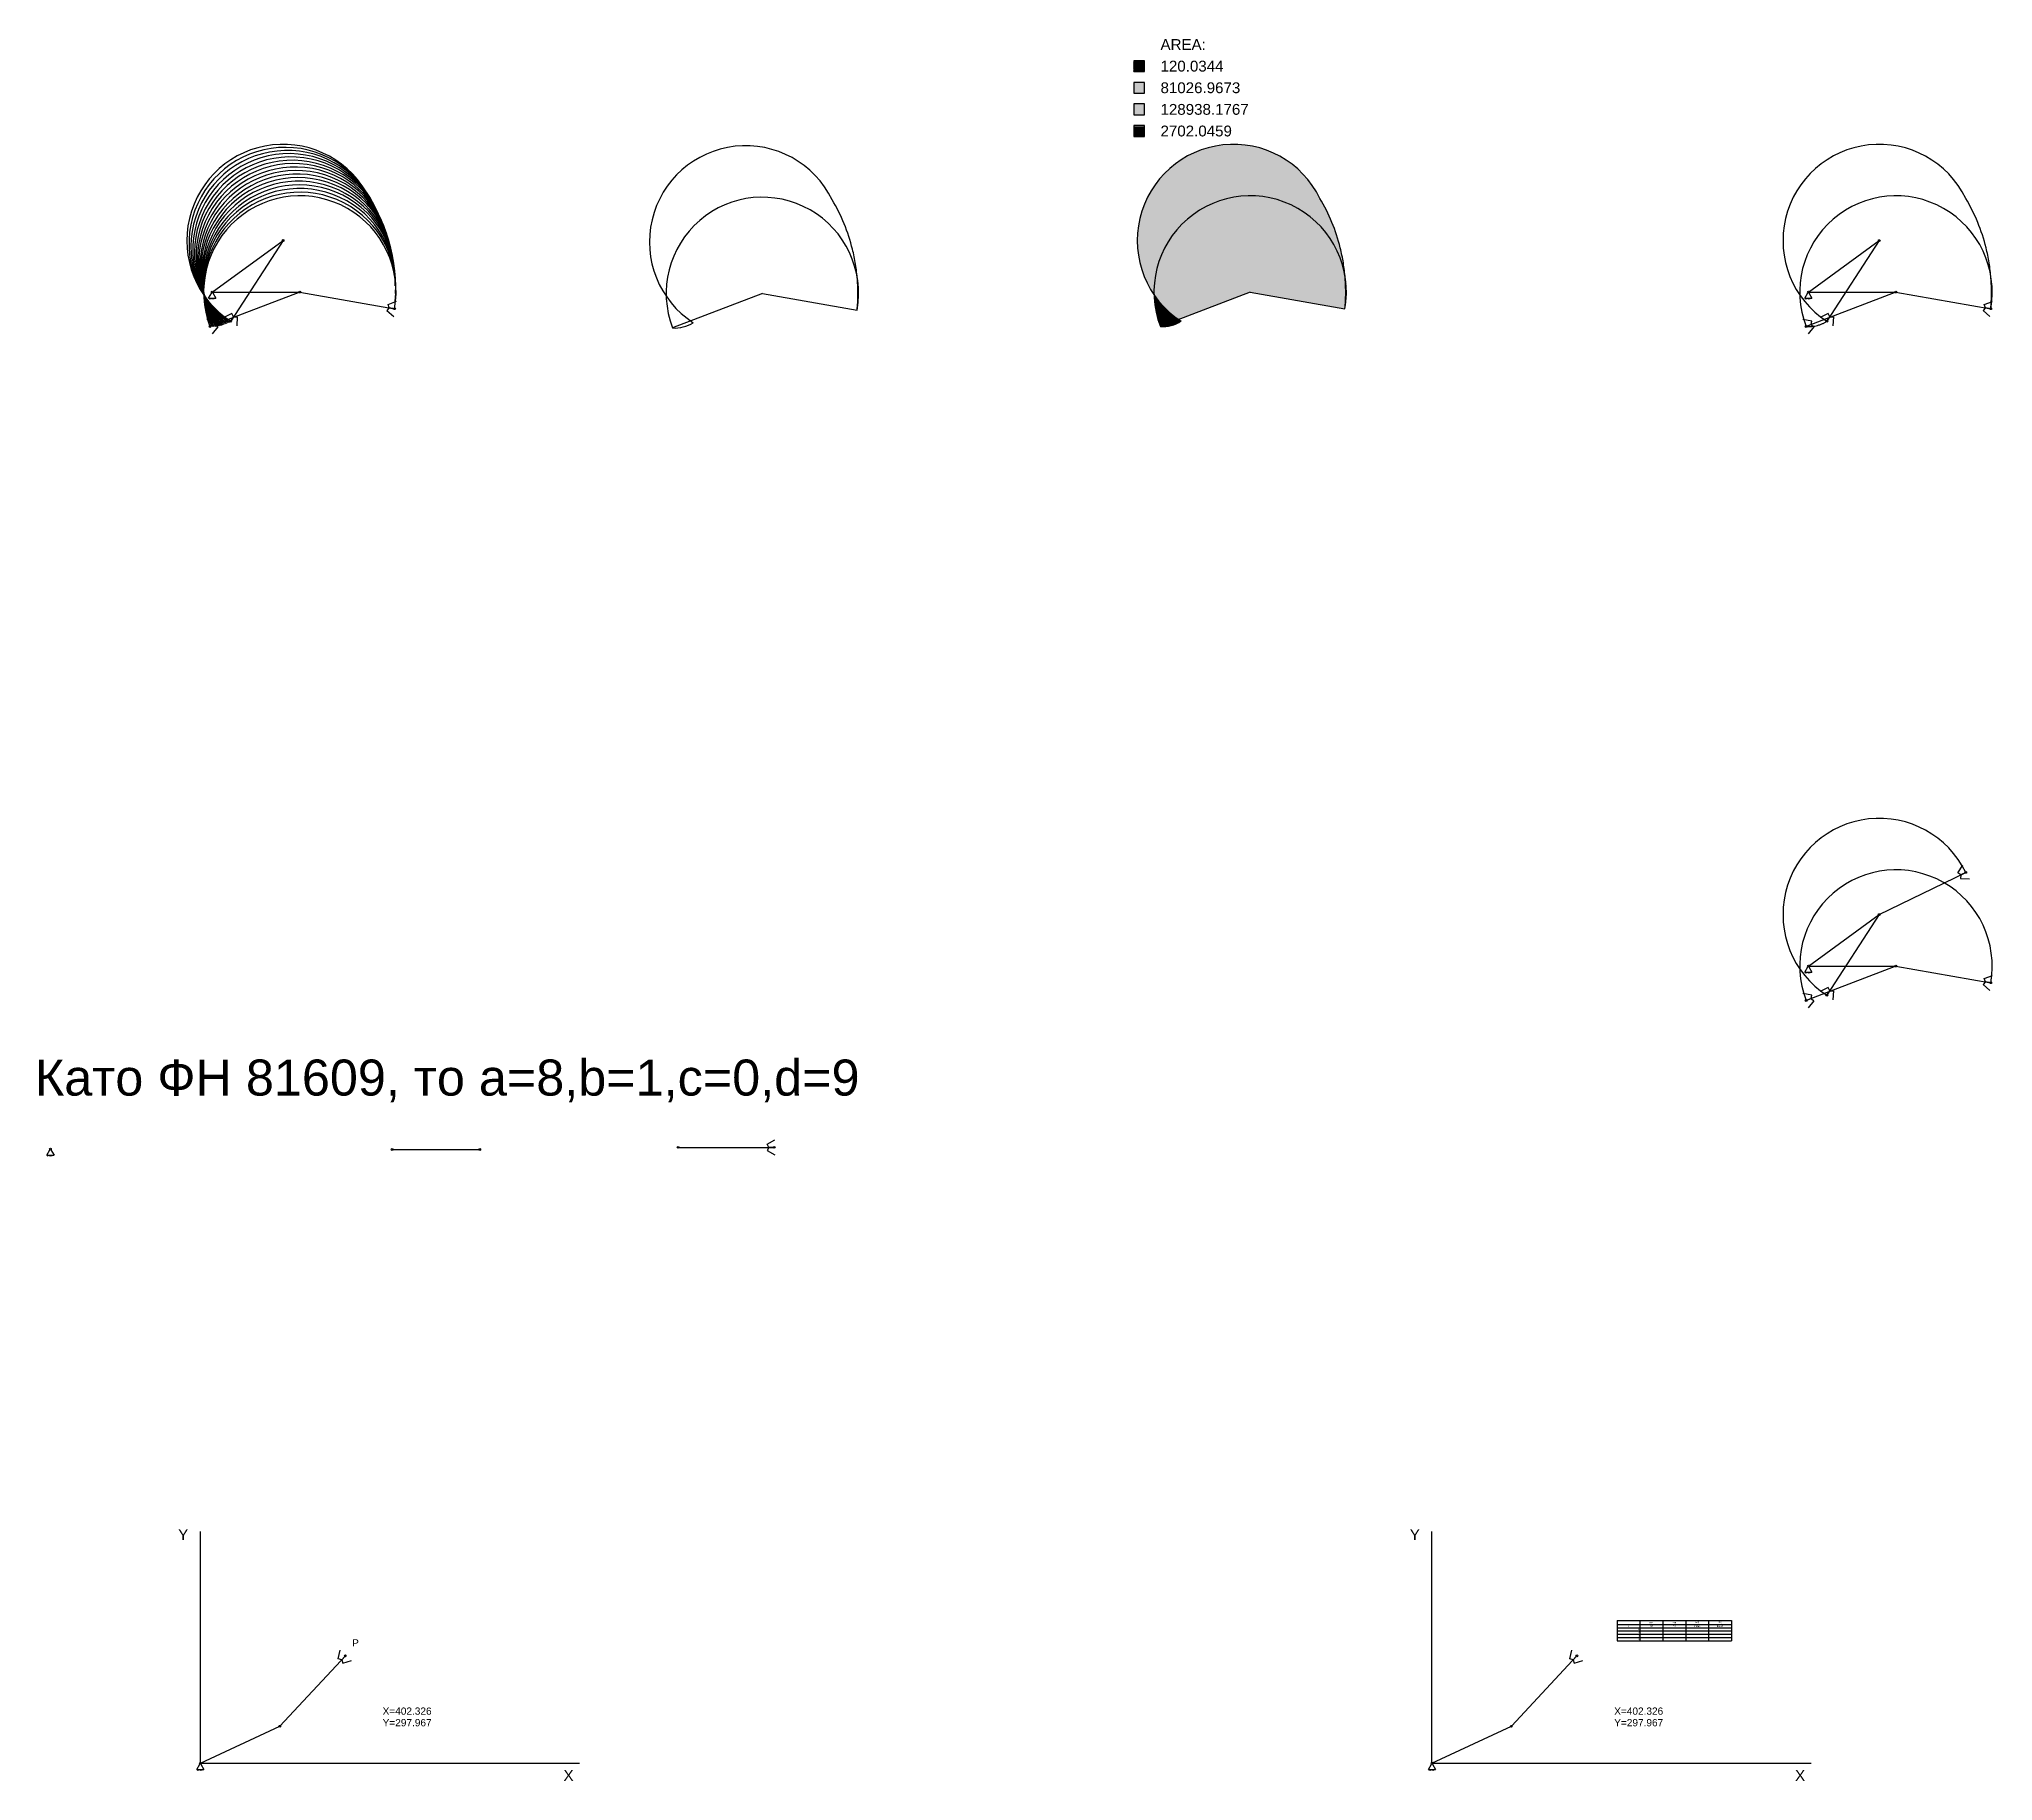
# Model space of a CAD drawing. Header units: millimetres. Extents: x 875 to 10533, y 576 to 5409.
# Drawn here: x 875 to 6297, y 576 to 5409 of the extents above; entities that cross this region are included whole.
import ezdxf

# ---------------------------------------------------------------- set-up
doc = ezdxf.new("R2010")
doc.units = ezdxf.units.MM
doc.styles.get("Standard").update_dxf_attribs({"font": 'arial.ttf'})

# ---------------------------------------------------------------- blocks, each defined once
blk = doc.blocks.new('Block1')
for p, q in [((-10, -17.3), (-1.3, -2.2)), ((-10, -17.3), (10, -17.3)), ((-8.8, -20.1), (-6, -17.3)), ((-4.8, -20.1), (-2, -17.3)), ((-0.8, -20.1), (2, -17.3)), ((1.3, -2.2), (10, -17.3)), ((3.2, -20.1), (6, -17.3))]:
    blk.add_line(p, q)
blk.add_circle((0, 0), 2.5)
blk = doc.blocks.new('Block2')
blk.add_line((0, 0), (243, 0))
for centre in [(0, 0), (243, 0)]:
    blk.add_circle(centre, 2.5)
blk = doc.blocks.new('Block3')
for p, q in [((0, 0), (267, 0)), ((247, 8.7), (268.7, 21.2)), ((252, 0), (247, 8.7)), ((252, 0), (247, -8.7)), ((267, 0), (252, 0)), ((247, -8.7), (268.7, -21.2))]:
    blk.add_line(p, q)
for centre in [(0, 0), (267, 0)]:
    blk.add_circle(centre, 2.5)
blk = doc.blocks.new('*U7')
blk.add_arc((0, -85.7), 267, 350, 201)
blk = doc.blocks.new('*U8')
at = {"color": 0, "linetype": 'ByBlock', "lineweight": -2, "transparency": 16777216}
for p, rotation in [((5931.2, 4919.2), 35.99999999999822), ((5940, 4912.9), 33.59999999999825), ((5948.5, 4906.2), 31.19999999999842), ((5956.7, 4899.2), 28.79999999999874), ((5964.6, 4891.8), 26.39999999999877), ((5972.1, 4884.1), 23.99999999999867), ((5979.4, 4876.2), 21.5999999999987), ((5986.3, 4867.9), 19.19999999999889), ((5992.9, 4859.3), 16.79999999999919), ((5999.1, 4850.5), 14.39999999999925), ((6004.9, 4841.4), 11.99999999999953), ((6010.3, 4832), 9.599999999999868), ((6015.3, 4822.5), 7.199999999999929), ((6020, 4812.7), 4.799999999999827), ((6024.2, 4802.8), 2.399999999999955)]:
    blk.add_blockref('*U7', p, dxfattribs=dict(at, rotation=rotation))
blk.add_blockref('*U7', (6028, 4792.7), dxfattribs=at)
blk = doc.blocks.new('*T12')
at = {"color": 0, "linetype": 'ByBlock', "lineweight": -2, "transparency": 16777216}
for p, q in [((0, 0), (317.5, 0)), ((0, 0), (0, -56)), ((63.5, 0), (63.5, -56)), ((127, 0), (127, -56)), ((190.5, 0), (190.5, -56)), ((254, 0), (254, -56)), ((317.5, 0), (317.5, -56)), ((0, -11), (317.5, -11)), ((0, -20), (317.5, -20)), ((0, -29), (317.5, -29)), ((0, -38), (317.5, -38)), ((0, -47), (317.5, -47)), ((0, -56), (317.5, -56))]:
    blk.add_line(p, q, dxfattribs=at)
at = {"color": 0, "transparency": 16777216, "char_height": 4.5, "width": 60.5}
for s, insert, attachment_point in [('P', (31.75, -15.5), 5), ('-', (31.75, -5.5), 5), ('4', (62, -48.5), 3), ('3', (62, -39.5), 3), ('2', (62, -30.5), 3), ('1', (62, -21.5), 3), ('mm', (95.25, -5.5), 5), ('Xp', (95.25, -15.5), 5), ('mm', (158.75, -5.5), 5), ('Yp', (158.75, -15.5), 5), ('theta1', (222.25, -15.5), 5), ('deg', (222.25, -5.5), 5), ('theta2', (285.75, -15.5), 5), ('deg', (285.75, -5.5), 5)]:
    blk.add_mtext(s, dxfattribs=dict(at, insert=insert, attachment_point=attachment_point))

msp = doc.modelspace()

# ---------------------------------------------------------------- hatches: boundary and pattern name
h = msp.add_hatch()
h.set_pattern_fill('NET3', color=256)
h.paths.add_polyline_path([(4498.9, 4753.4, -0.003804), (4499.6, 4745.7, -0.020947), (4501.1, 4703.2, -0.020947), (4498.9, 4660.7, 0.087489)])
h.paths.add_polyline_path([(3942.8, 5348.9), (3912.8, 5348.9), (3912.8, 5318.9), (3942.8, 5318.9)])
h = msp.add_hatch()
h.set_pattern_fill('ANGLE', color=256)
h.set_pattern_definition([(0, (0, 0), (0, 6.985), [5.08, -1.905]), (90, (0, 0), (-6.985, 4e-16), [5.08, -1.905])])
h.paths.add_polyline_path([(3969.1, 4699.3, -0.929792), (4498.9, 4753.4, 0.017142), (4494.6, 4788, 0.020947), (4486.1, 4829.7, 0.073435), (4429.6, 4966.9, 1.075509)])
h.paths.add_polyline_path([(3942.8, 5288.9), (3912.8, 5288.9), (3912.8, 5258.9), (3942.8, 5258.9)])
h = msp.add_hatch()
h.set_pattern_fill('MUDST', color=256)
h.paths.add_polyline_path([(4499.6, 4745.7, 0.003804), (4498.9, 4753.4, 0.929792), (3969.1, 4699.3, 0.091183), (4037.1, 4630.7), (4236, 4707.1), (4498.9, 4660.7, 0.020947), (4501.1, 4703.2, 0.020947)])
h.paths.add_polyline_path([(3942.8, 5228.9), (3912.8, 5228.9), (3912.8, 5198.9), (3942.8, 5198.9)])
h = msp.add_hatch()
h.set_pattern_fill('LINE', color=256)
h.paths.add_polyline_path([(3969.1, 4699.3, 0.084562), (3986.7, 4611.4), (4037.1, 4630.7, -0.091183)])
h.paths.add_polyline_path([(4037.1, 4630.7), (3986.7, 4611.4, 0.158384), (4044.2, 4626, -0.007967)])
h.paths.add_polyline_path([(3942.8, 5168.9), (3912.8, 5168.9), (3912.8, 5138.9), (3942.8, 5138.9)])

# ---------------------------------------------------------------- linework, layer by layer
for p, q in [((5785, 4707.1), (5981.6, 4849.9)), ((5981.6, 4849.9), (5836.2, 4626)), ((2882.4, 4703.2), (2633.2, 4607.5)), ((2882.4, 4703.2), (3145.4, 4656.8)), ((4236, 4707.1), (3986.7, 4611.4)), ((4236, 4707.1), (4498.9, 4660.7)), ((5775, 4689.7), (5783.7, 4704.9)), ((5775, 4689.7), (5795, 4689.7)), ((5776.2, 4686.9), (5779, 4689.7)), ((6028, 4707.1), (5778.7, 4611.4)), ((5780.2, 4686.9), (5783, 4689.7)), ((5784.2, 4686.9), (5787, 4689.7)), ((5785, 4707.1), (6028, 4707.1)), ((5786.2, 4704.9), (5795, 4689.7)), ((5788.2, 4686.9), (5791, 4689.7)), ((6028, 4707.1), (6290.9, 4660.7)), ((6276.2, 4663.3), (6269.7, 4655.6)), ((6272.7, 4672.7), (6296.2, 4681.2)), ((6276.2, 4663.3), (6272.7, 4672.7)), ((6290.9, 4660.7), (6276.2, 4663.3)), ((5794.3, 4626.6), (5769.6, 4630.5)), ((5778.7, 4611.4), (5792.7, 4616.7)), ((5800.5, 4610.5), (5784.8, 4591)), ((5792.7, 4616.7), (5794.3, 4626.6)), ((5792.7, 4616.7), (5800.5, 4610.5)), ((5839.8, 4647.5), (5817.5, 4636.1)), ((5836.2, 4626), (5844.3, 4638.5)), ((5844.3, 4638.5), (5839.8, 4647.5)), ((5844.3, 4638.5), (5854.3, 4638)), ((5854.3, 4638), (5853, 4613.1)), ((6269.7, 4655.6), (6288.9, 4639.6)), ((1322.8, 625.1), (1322.8, 1267.8)), ((4740.5, 625.1), (4740.5, 1267.8)), ((1322.8, 625.1), (2375, 625.1)), ((4740.5, 625.1), (5792.7, 625.1))]:
    msp.add_line(p, q)
for points in [[(3912.8, 5318.9), (3942.8, 5318.9), (3942.8, 5348.9), (3912.8, 5348.9)], [(3912.8, 5258.9), (3942.8, 5258.9), (3942.8, 5288.9), (3912.8, 5288.9)], [(3912.8, 5198.9), (3942.8, 5198.9), (3942.8, 5228.9), (3912.8, 5228.9)], [(3912.8, 5138.9), (3942.8, 5138.9), (3942.8, 5168.9), (3912.8, 5168.9)]]:
    msp.add_lwpolyline(points, close=True)
for points in [[(3145.4, 4656.8, 0.020947), (3147.5, 4699.3, 0.020947), (3146, 4741.9, 0.020947), (3141, 4784.1, 0.020947), (3132.5, 4825.8, 0.073435), (3076, 4963.1, 1.315067), (2690.6, 4622.1)], [(4498.9, 4660.7, 0.020947), (4501.1, 4703.2, 0.020947), (4499.6, 4745.7, 0.020947), (4494.6, 4788, 0.020947), (4486.1, 4829.7, 0.073435), (4429.6, 4966.9, 1.315067), (4044.2, 4626)]]:
    msp.add_lwpolyline(points, format="xyb")
for centre in [(5981.6, 4849.9), (5981.6, 4849.9), (5785, 4707.1), (5785, 4707.1), (5785, 4707.1), (6028, 4707.1), (6028, 4707.1), (6028, 4707.1), (6290.9, 4660.7), (5778.7, 4611.4), (5836.2, 4626)]:
    msp.add_circle(centre, 2.5)
for centre, radius, start, end in [((5981.6, 4849.9), 267, 26, 237), ((2882.4, 4703.2), 267, 350, 201), ((4236, 4707.1), 267, 350, 201), ((6028, 4707.1), 267, 350, 201), ((5785, 4707.1), 508.1, 13.9641, 30.7641), ((5785, 4707.1), 508.1, 9.1641, 13.9641), ((5785, 4707.1), 508.1, 4.3641, 9.1641), ((5785, 4707.1), 508.1, 359.5641, 4.3641), ((5785, 4707.1), 508.1, 354.7641, 359.5641), ((2639.4, 4703.2), 95.9, 266.2533, 302.2533), ((3993, 4707.1), 95.9, 266.2533, 302.2533), ((5785, 4707.1), 95.9, 266.2533, 273.4533), ((5785, 4707.1), 95.9, 273.4533, 278.2533), ((5785, 4707.1), 95.9, 278.2533, 283.0533), ((5785, 4707.1), 95.9, 283.0533, 287.8533), ((5785, 4707.1), 95.9, 287.8533, 292.6533), ((5785, 4707.1), 95.9, 292.6533, 297.4533), ((5785, 4707.1), 95.9, 297.4533, 302.2533), ((5981.6, 2979.8), 267, 26, 237), ((6028, 2837), 267, 350, 201)]:
    msp.add_arc(centre, radius, start, end)

# ---------------------------------------------------------------- block references
for name, p in [('*U8', (-4429.2, 0)), ('Block1', (1355.8, 4707.1)), ('Block2', (1355.8, 4707.1)), ('Block1', (5785, 2837)), ('Block2', (5785, 2837)), ('Block1', (906.7, 2329.4)), ('Block3', (2648.5, 2334)), ('Block2', (1855.1, 2328)), ('*T12', (5254.1, 1021.2)), ('Block1', (1322.8, 625.1)), ('Block1', (4740.5, 625.1))]:
    msp.add_blockref(name, p)
for name, p, rotation in [('Block2', (1355.8, 4707.1), 36), ('Block3', (1552.4, 4849.9), 237), ('Block3', (1598.8, 4707.1), 201), ('Block3', (1598.8, 4707.1), 350.0000000000001), ('Block3', (5981.6, 2979.8), 26), ('Block2', (5785, 2837), 36), ('Block3', (5981.6, 2979.8), 237), ('Block3', (6028, 2837), 201), ('Block3', (6028, 2837), 350.0000000000001), ('Block3', (1543.1, 727.8), 46.99999999999883), ('Block3', (4960.7, 727.8), 47.00000000000632), ('Block2', (1322.8, 625.1), 25.00000000000506), ('Block2', (4740.5, 625.1), 25.00000000000622)]:
    msp.add_blockref(name, p, dxfattribs=dict(rotation=rotation))

# ---------------------------------------------------------------- texts
for s, height, p in [('AREA:', 30, (3987.2, 5378.9)), ('120.0344', 30, (3987.2, 5318.9)), ('81026.9673', 30, (3987.2, 5258.9)), ('128938.1767', 30, (3987.2, 5198.9)), ('2702.0459', 30, (3987.2, 5138.9)), ('Като ФН 81609, то a=8,b=1,c=0,d=9', 100, (863.8, 2477.6)), ('Y', 30, (1261.2, 1244.2)), ('Y', 30, (4678.9, 1244.2)), ('P', 20, (1744, 949.2)), ('X=402.326', 20, (1828.6, 759.8)), ('X=402.326', 20, (5246.2, 759.8)), ('Y=297.967', 20, (1828.6, 727.7)), ('Y=297.967', 20, (5246.2, 727.7)), ('X', 30, (2330.5, 576.1)), ('X', 30, (5748.1, 576.1))]:
    msp.add_text(s, height=height).set_placement(p)

doc.saveas('drawing.dxf')
